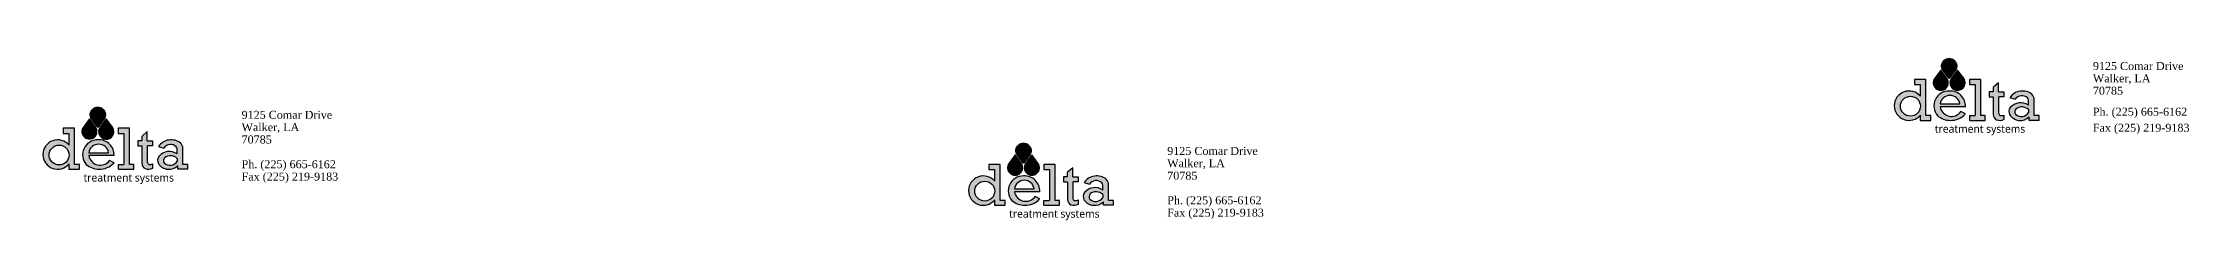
# Model space of a CAD drawing. Extents: x -283 to 170, y -177 to 25.
# Drawn here: x -179.27 to -136.78, y -96.51 to -93.28 of the extents above; entities that cross this region are included whole.
import ezdxf
from ezdxf.enums import TextEntityAlignment as Align

# ---------------------------------------------------------------- set-up
doc = ezdxf.new("R2010")
doc.units = 0
doc.header["$LTSCALE"] = 0.125
doc.header["$MEASUREMENT"] = 0
doc.layers.get('0').update_dxf_attribs({"linetype": 'CONTINUOUS'})
doc.styles.add('SIMP115', font='SIMPLEX', dxfattribs={"width": 1.15})
doc.styles.add('STYLE3', font='Times New Roman.ttf', dxfattribs={"height": 0.0625})

# ---------------------------------------------------------------- blocks, each defined once
blk = doc.blocks.new('delta treatment')
at = {"true_color": 0xb3b3b3}
h = blk.add_hatch(color=253, dxfattribs=at)
h.dxf.hatch_style = 1
h.paths.add_polyline_path([(3.684, -287.294), (3.614, -287.199), (3.544, -287.294, 1.983183)])
h = blk.add_hatch(color=256)
h.dxf.hatch_style = 1
h.paths.add_polyline_path([(3.64, -287.202), (3.711, -287.297), (3.781, -287.202, 1.983183)])
at = {"true_color": 0x5c5c5c}
h = blk.add_hatch(color=251, dxfattribs=at)
h.dxf.hatch_style = 1
h.paths.add_polyline_path([(3.878, -287.294), (3.807, -287.199), (3.737, -287.294, 1.983183)])
h = blk.add_hatch(color=256)
h.dxf.hatch_style = 1
h.paths.add_polyline_path([(3.441, -287.308), (3.311, -287.308), (3.311, -287.366), (3.378, -287.366), (3.378, -287.502, 2.770333), (3.378, -287.72), (3.378, -287.781), (3.501, -287.781), (3.501, -287.726), (3.441, -287.726)])
h.paths.add_polyline_path([(3.149, -287.617, -1), (3.379, -287.617, -1)], flags=16)
h.paths.add_polyline_path([(3.607, -287.624), (3.898, -287.624, 0.449675), (3.712, -287.441, 0.650832), (3.577, -287.726, 0.182178), (3.724, -287.781, 0.216297), (3.898, -287.707), (3.845, -287.679, -0.666179)])
h.paths.add_polyline_path([(3.607, -287.59, -0.859218), (3.833, -287.59)], flags=16)
h.paths.add_polyline_path([(4.075, -287.308), (3.986, -287.308), (3.986, -287.366), (4.009, -287.366), (4.009, -287.726), (3.986, -287.726), (3.986, -287.781), (4.125, -287.781), (4.125, -287.726), (4.075, -287.726)])
h.paths.add_polyline_path([(4.282, -287.509), (4.342, -287.509), (4.342, -287.452), (4.281, -287.452), (4.281, -287.346), (4.216, -287.401), (4.216, -287.452), (4.171, -287.452), (4.171, -287.509), (4.217, -287.509), (4.217, -287.713, 0.279972), (4.257, -287.775, 0.226365), (4.344, -287.768), (4.344, -287.719, -0.126939), (4.3, -287.725, -0.405902), (4.282, -287.702)])
h.paths.add_polyline_path([(3.986, -287.726), (3.947, -287.726), (3.947, -287.781), (3.986, -287.781)])
h.paths.add_polyline_path([(3.986, -287.308), (3.945, -287.308), (3.945, -287.366), (3.986, -287.366)])
h.paths.add_polyline_path([(4.666, -287.478, 0.432551), (4.409, -287.518), (4.471, -287.536, -0.466314), (4.614, -287.521, -0.087573), (4.625, -287.547), (4.625, -287.605, 0.396567), (4.415, -287.633, 0.287323), (4.408, -287.717, 0.472542), (4.632, -287.74), (4.632, -287.781), (4.747, -287.781), (4.747, -287.726), (4.692, -287.726), (4.692, -287.542, 0.186238)])
h.paths.add_polyline_path([(4.625, -287.656), (4.625, -287.689, -0.492565), (4.475, -287.708, -0.342504), (4.48, -287.649, -0.38164)], flags=16)
for p, q in [((3.311, -287.308), (3.311, -287.366)), ((3.441, -287.308), (3.311, -287.308)), ((3.311, -287.366), (3.378, -287.366)), ((3.378, -287.366), (3.378, -287.502)), ((3.441, -287.726), (3.441, -287.308)), ((3.945, -287.308), (3.945, -287.366)), ((4.075, -287.308), (3.945, -287.308)), ((3.945, -287.366), (4.009, -287.366)), ((4.009, -287.366), (4.009, -287.726)), ((4.075, -287.726), (4.075, -287.308)), ((4.216, -287.452), (4.171, -287.452)), ((4.171, -287.452), (4.171, -287.509)), ((4.281, -287.346), (4.216, -287.401)), ((4.216, -287.401), (4.216, -287.452)), ((4.281, -287.452), (4.281, -287.346)), ((4.281, -287.452), (4.342, -287.452)), ((4.342, -287.452), (4.342, -287.509)), ((3.378, -287.72), (3.378, -287.781)), ((3.501, -287.726), (3.441, -287.726)), ((3.501, -287.781), (3.501, -287.726)), ((3.607, -287.59), (3.833, -287.59)), ((3.898, -287.624), (3.607, -287.624)), ((3.898, -287.707), (3.845, -287.679)), ((3.947, -287.781), (3.947, -287.726)), ((3.947, -287.726), (4.009, -287.726)), ((4.125, -287.726), (4.075, -287.726)), ((4.125, -287.781), (4.125, -287.726)), ((4.171, -287.509), (4.217, -287.509)), ((4.217, -287.509), (4.217, -287.713)), ((4.342, -287.509), (4.282, -287.509)), ((4.282, -287.702), (4.282, -287.509)), ((4.344, -287.768), (4.344, -287.719)), ((4.409, -287.518), (4.471, -287.536)), ((4.625, -287.605), (4.625, -287.547)), ((4.625, -287.656), (4.625, -287.689)), ((4.632, -287.781), (4.632, -287.74)), ((4.692, -287.726), (4.692, -287.542)), ((4.747, -287.726), (4.692, -287.726)), ((4.747, -287.781), (4.747, -287.726)), ((3.378, -287.781), (3.501, -287.781)), ((3.947, -287.781), (4.125, -287.781)), ((4.747, -287.781), (4.632, -287.781))]:
    blk.add_line(p, q)
at = {"color": 253, "true_color": 0xb3b3b3}
blk.add_lwpolyline([(3.684, -287.294), (3.614, -287.199), (3.544, -287.294, 1.983183)], format="xyb", close=True, dxfattribs=at)
blk.add_lwpolyline([(3.781, -287.202), (3.711, -287.297), (3.64, -287.202, -1.983183)], format="xyb", close=True)
at = {"color": 251, "true_color": 0x5c5c5c}
blk.add_lwpolyline([(3.878, -287.294), (3.807, -287.199), (3.737, -287.294, 1.983183)], format="xyb", close=True, dxfattribs=at)
blk.add_circle((3.264, -287.617), 0.115)
for centre, radius, start, end in [((3.248, -287.611), 0.17, 39.6959, 320.3041), ((3.707, -287.613), 0.172, 88.5926, 220.822), ((3.72, -287.607), 0.115, 8.6604, 171.3396), ((3.724, -287.615), 0.174, 357.0893, 93.9382), ((4.556, -287.619), 0.178, 51.9424, 145.5062), ((4.549, -287.589), 0.094, 46.1505, 146.1517), ((4.596, -287.545), 0.0959, 1.6828, 43.882), ((3.724, -287.559), 0.222, 228.6384, 270.0623), ((3.738, -287.602), 0.133, 189.5931, 324.2759), ((3.729, -287.553), 0.228, 268.6251, 317.4447), ((4.288, -287.711), 0.0707, 181.2798, 243.8428), ((4.302, -287.704), 0.0207, 174.9047, 263.1821), ((4.31, -287.637), 0.0886, 263.2173, 292.1763), ((4.478, -287.68), 0.0788, 143.2858, 207.4082), ((4.53, -287.636), 0.146, 213.4333, 314.604), ((4.535, -287.731), 0.155, 54.3821, 140.9086), ((4.516, -287.682), 0.0487, 137.7374, 213.3635), ((4.543, -287.641), 0.0956, 224.9899, 329.8828), ((4.548, -287.734), 0.109, 45.4055, 128.9609), ((4.545, -287.566), 0.0822, 13.3499, 33.3692), ((4.294, -287.68), 0.101, 248.6894, 299.7085)]:
    blk.add_arc(centre, radius, start, end)
at = {"insert": (3.546, -287.833), "char_height": 0.09082, "attachment_point": 1, "style": 'SIMP115'}
blk.add_mtext_dynamic_manual_height_columns('{\\f@Microsoft YaHei UI|b0|i0|c0|p34;treatment systems}', width=4.5049, gutter_width=1.197, heights=[0], dxfattribs=at)

msp = doc.modelspace()

# ---------------------------------------------------------------- block references
at = {"xscale": 1.717367295169448, "yscale": 1.717367295169448, "zscale": 1.717367295169448}
for p in [(-147.901, 399.701), (-184.554, 398.731), (-166.228, 398.014)]:
    msp.add_blockref('delta treatment', p, dxfattribs=at)

# ---------------------------------------------------------------- texts
at = {"color": 7, "style": 'STYLE3'}
for s, height, p in [('9125 Comar Drive', 0.15843, (-138.684, -93.444)), ('Walker, LA', 0.1584, (-138.684, -93.689)), ('70785', 0.1584, (-138.684, -93.935)), ('Ph. (225) 665-6162', 0.15843, (-138.684, -94.352)), ('Walker, LA', 0.1584, (-175.336, -94.659)), ('9125 Comar Drive', 0.15843, (-175.336, -94.414)), ('Fax (225) 219-9183', 0.15843, (-138.684, -94.671)), ('70785', 0.1584, (-175.336, -94.904)), ('9125 Comar Drive', 0.15843, (-157.01, -95.131)), ('Ph. (225) 665-6162', 0.15843, (-175.336, -95.395)), ('Fax (225) 219-9183', 0.15843, (-175.336, -95.641)), ('Walker, LA', 0.1584, (-157.01, -95.376)), ('70785', 0.1584, (-157.01, -95.622)), ('Ph. (225) 665-6162', 0.15843, (-157.01, -96.112)), ('Fax (225) 219-9183', 0.15843, (-157.01, -96.358))]:
    msp.add_text(s, height=height, dxfattribs=at).set_placement(p, align=Align.MIDDLE_LEFT)

doc.saveas('drawing.dxf')
